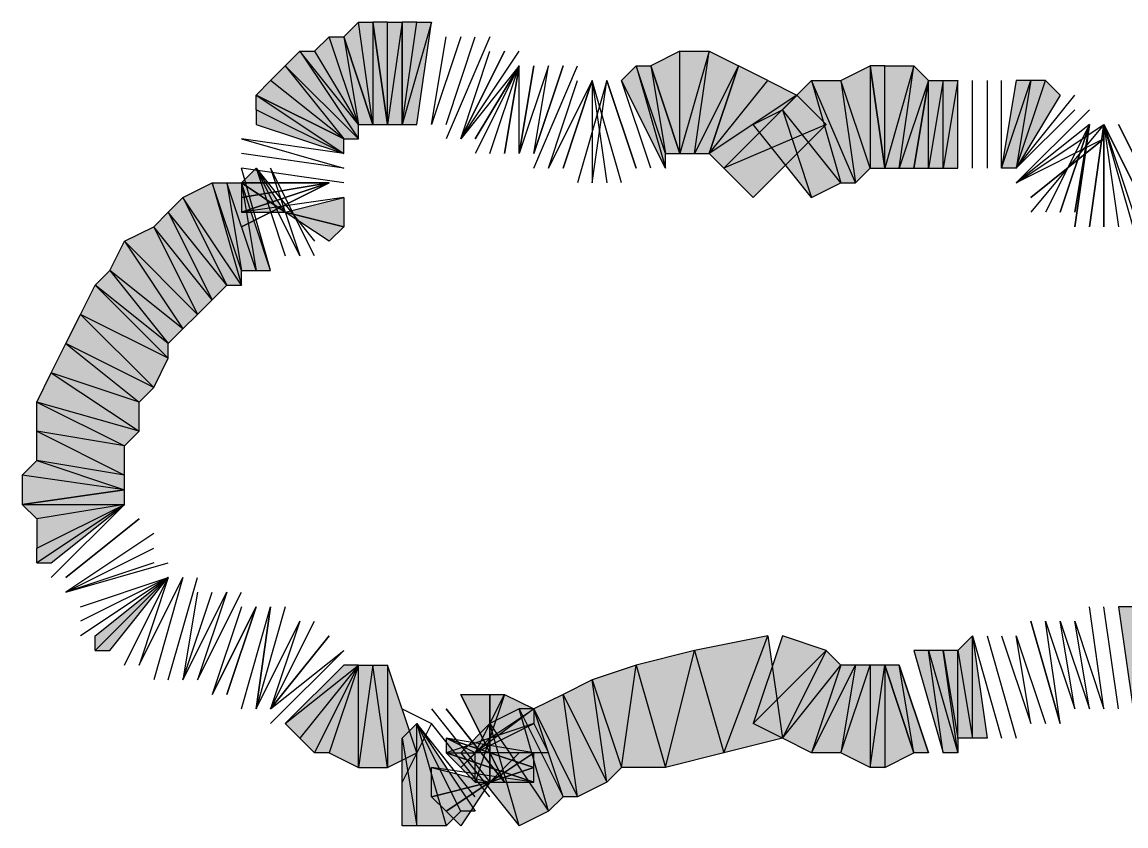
# Model space of a CAD drawing. Header units: millimetres. Extents: x 658 to 813, y 806 to 883.
# Drawn here: x 787.4506 to 787.6802, y 862.4419 to 862.6091 of the extents above; entities that cross this region are included whole.
import ezdxf

# ---------------------------------------------------------------- set-up
doc = ezdxf.new("R2010")
doc.units = ezdxf.units.MM
doc.header["$LTSCALE"] = 0.1
doc.linetypes.add('atContinuous2', pattern=[0])
for name, color, linetype in [('PANTAI', 7, 'Continuous'), ('pantai1', 7, 'Continuous'), ('zat_Mask_solid', 7, 'Continuous')]:
    doc.layers.add(name, color=color, linetype=linetype)

msp = doc.modelspace()

# ---------------------------------------------------------------- hatches: boundary and pattern name
at = {"layer": 'pantai1'}
h = msp.add_hatch(color=7, dxfattribs=at)
h.paths.add_polyline_path([(787.52359, 862.60914), (787.52359, 862.58786), (787.52055, 862.60914)], flags=17)
h.paths.add_polyline_path([(787.52359, 862.58786), (787.52055, 862.60914), (787.51751, 862.6061)])
for points in [[(787.52663, 862.58786), (787.52359, 862.60914), (787.52359, 862.58786)], [(787.52359, 862.58786), (787.51751, 862.6061), (787.52055, 862.58786)], [(787.52055, 862.58786), (787.50839, 862.60306), (787.51143, 862.60306)], [(787.58743, 862.58178), (787.58135, 862.60002), (787.58439, 862.58178)], [(787.59351, 862.58178), (787.60567, 862.59698), (787.59959, 862.60002)], [(787.62695, 862.60002), (787.62695, 862.57874), (787.62087, 862.59698)], [(787.62999, 862.57874), (787.62695, 862.60002), (787.62695, 862.57874)], [(787.61175, 862.59394), (787.59351, 862.58178), (787.60567, 862.59698)], [(787.62695, 862.57874), (787.62087, 862.59698), (787.62391, 862.5757)], [(787.59655, 862.57874), (787.61175, 862.59394), (787.59351, 862.58178)], [(787.61783, 862.58786), (787.59655, 862.57874), (787.61175, 862.59394)], [(787.60263, 862.57266), (787.61783, 862.58786), (787.59655, 862.57874)], [(787.50535, 862.56962), (787.49623, 862.5757), (787.49623, 862.56962)], [(787.50231, 862.55746), (787.49623, 862.5757), (787.49927, 862.55746)], [(787.50535, 862.56962), (787.51751, 862.57266), (787.51751, 862.56658)], [(787.50535, 862.56962), (787.51751, 862.56658), (787.51447, 862.56354)], [(787.47191, 862.51186), (787.45063, 862.50882), (787.47191, 862.50882)], [(787.45063, 862.50882), (787.47191, 862.50882), (787.45367, 862.50578)], [(787.47191, 862.50882), (787.45367, 862.50578), (787.45367, 862.4997)], [(787.67863, 862.48754), (787.68167, 862.46626), (787.68167, 862.48754)], [(787.60871, 862.48146), (787.60263, 862.46322), (787.61783, 862.47842)], [(787.60263, 862.46322), (787.61783, 862.47842), (787.60871, 862.46018)], [(787.61783, 862.47842), (787.60871, 862.46018), (787.62087, 862.47538)], [(787.63607, 862.47842), (787.64215, 862.45714), (787.63911, 862.47842)], [(787.53271, 862.45714), (787.52663, 862.47538), (787.52663, 862.4541)], [(787.60871, 862.46018), (787.62087, 862.47538), (787.61479, 862.45714)], [(787.54791, 862.45714), (787.54183, 862.4693), (787.54791, 862.4693)], [(787.54791, 862.46018), (787.54791, 862.4693), (787.55095, 862.4693)], [(787.53271, 862.46322), (787.54487, 862.44498), (787.54183, 862.44498)], [(787.54487, 862.45714), (787.55703, 862.46322), (787.56007, 862.45714)], [(787.52967, 862.46018), (787.53271, 862.44194), (787.52967, 862.44194)], [(787.54791, 862.46018), (787.53879, 862.45714), (787.54183, 862.4541)], [(787.54791, 862.46018), (787.54487, 862.45106), (787.54791, 862.45106)], [(787.54487, 862.45714), (787.54183, 862.4541), (787.54487, 862.45106)], [(787.54791, 862.45714), (787.54791, 862.45106), (787.55095, 862.45106)], [(787.54791, 862.45106), (787.53575, 862.44802), (787.53575, 862.4541)], [(787.54791, 862.45106), (787.55703, 862.45106), (787.55703, 862.4541)], [(787.54791, 862.45106), (787.53879, 862.44498), (787.53575, 862.44802)], [(787.54791, 862.45106), (787.54183, 862.44194), (787.53879, 862.44498)]]:
    msp.add_hatch(color=7, dxfattribs=at).paths.add_polyline_path(points)
h = msp.add_hatch(color=7, dxfattribs=at)
h.paths.add_polyline_path([(787.52967, 862.58786), (787.52967, 862.60914), (787.52663, 862.58786)], flags=17)
h.paths.add_polyline_path([(787.52967, 862.60914), (787.52663, 862.58786), (787.52663, 862.60914)], flags=17)
h = msp.add_hatch(color=7, dxfattribs=at)
h.paths.add_polyline_path([(787.53271, 862.58786), (787.53575, 862.60914), (787.52967, 862.58786)], flags=17)
h.paths.add_polyline_path([(787.53575, 862.60914), (787.52967, 862.58786), (787.53271, 862.60914)], flags=17)
h.paths.add_polyline_path([(787.52967, 862.58786), (787.53271, 862.60914), (787.52967, 862.60914)], flags=0)
h = msp.add_hatch(color=7, dxfattribs=at)
h.paths.add_polyline_path([(787.51751, 862.6061), (787.52055, 862.58786), (787.51447, 862.6061)], flags=17)
h.paths.add_polyline_path([(787.52055, 862.58786), (787.51447, 862.6061), (787.51143, 862.60306)])
h = msp.add_hatch(color=7, dxfattribs=at)
h.paths.add_polyline_path([(787.52055, 862.58786), (787.50839, 862.60306), (787.52055, 862.58482)], flags=17)
h.paths.add_polyline_path([(787.50839, 862.60306), (787.52055, 862.58482), (787.50535, 862.60002)])
h.paths.add_polyline_path([(787.52055, 862.58482), (787.50535, 862.60002), (787.51751, 862.58482)], flags=17)
h = msp.add_hatch(color=7, dxfattribs=at)
h.paths.add_polyline_path([(787.59047, 862.58178), (787.59351, 862.60306), (787.58743, 862.58178)], flags=17)
h.paths.add_polyline_path([(787.59351, 862.60306), (787.58743, 862.58178), (787.58743, 862.60306)], flags=17)
h = msp.add_hatch(color=7, dxfattribs=at)
h.paths.add_polyline_path([(787.59351, 862.58178), (787.59959, 862.60002), (787.59047, 862.58178)], flags=17)
h.paths.add_polyline_path([(787.59959, 862.60002), (787.59047, 862.58178), (787.59351, 862.60306)])
h = msp.add_hatch(color=7, dxfattribs=at)
h.paths.add_polyline_path([(787.58135, 862.60002), (787.58439, 862.58178), (787.57831, 862.60002)], flags=16)
h.paths.add_polyline_path([(787.58439, 862.58178), (787.57831, 862.60002), (787.58439, 862.57874)], flags=17)
h.paths.add_polyline_path([(787.57831, 862.60002), (787.58439, 862.57874), (787.57527, 862.59698)])
h = msp.add_hatch(color=7, dxfattribs=at)
h.paths.add_polyline_path([(787.63303, 862.57874), (787.63607, 862.60002), (787.62999, 862.57874)], flags=17)
h.paths.add_polyline_path([(787.63607, 862.60002), (787.62999, 862.57874), (787.62999, 862.60002)], flags=17)
h = msp.add_hatch(color=7, dxfattribs=at)
h.paths.add_polyline_path([(787.63607, 862.57874), (787.63911, 862.59698), (787.63303, 862.57874)], flags=17)
h.paths.add_polyline_path([(787.63911, 862.59698), (787.63303, 862.57874), (787.63607, 862.60002)])
h = msp.add_hatch(color=7, dxfattribs=at)
h.paths.add_polyline_path([(787.62087, 862.59698), (787.62391, 862.5757), (787.61479, 862.59698)], flags=17)
h.paths.add_polyline_path([(787.62391, 862.5757), (787.61479, 862.59698), (787.62087, 862.5757)], flags=17)
h = msp.add_hatch(color=7, dxfattribs=at)
h.paths.add_polyline_path([(787.64215, 862.57874), (787.64215, 862.59698), (787.63911, 862.57874)], flags=17)
h.paths.add_polyline_path([(787.64215, 862.59698), (787.63911, 862.57874), (787.63911, 862.59698)], flags=17)
h = msp.add_hatch(color=7, dxfattribs=at)
h.paths.add_polyline_path([(787.64519, 862.57874), (787.64519, 862.59698), (787.64215, 862.57874)], flags=17)
h.paths.add_polyline_path([(787.64519, 862.59698), (787.64215, 862.57874), (787.64215, 862.59698)], flags=17)
h = msp.add_hatch(color=7, dxfattribs=at)
h.paths.add_polyline_path([(787.65735, 862.59698), (787.65431, 862.57874), (787.66039, 862.59698)], flags=16)
h.paths.add_polyline_path([(787.65431, 862.57874), (787.66039, 862.59698), (787.65735, 862.57874)])
h = msp.add_hatch(color=7, dxfattribs=at)
h.paths.add_polyline_path([(787.66039, 862.59698), (787.65735, 862.57874), (787.66343, 862.59698)], flags=16)
h.paths.add_polyline_path([(787.65735, 862.57874), (787.66343, 862.59698), (787.66647, 862.59394)])
h = msp.add_hatch(color=7, dxfattribs=at)
h.paths.add_polyline_path([(787.51751, 862.58482), (787.49927, 862.59394), (787.51751, 862.58178)], flags=17)
h.paths.add_polyline_path([(787.49927, 862.59394), (787.51751, 862.58178), (787.49927, 862.5909)], flags=17)
h.paths.add_polyline_path([(787.51751, 862.58178), (787.49927, 862.5909), (787.49927, 862.58786)], flags=0)
h = msp.add_hatch(color=7, dxfattribs=at)
h.paths.add_polyline_path([(787.49319, 862.5757), (787.49623, 862.55746), (787.49015, 862.5757)], flags=16)
h.paths.add_polyline_path([(787.49623, 862.55746), (787.49015, 862.5757), (787.49623, 862.55442)], flags=17)
h.paths.add_polyline_path([(787.49015, 862.5757), (787.49623, 862.55442), (787.48407, 862.57266)])
h.paths.add_polyline_path([(787.49623, 862.55442), (787.48407, 862.57266), (787.49319, 862.55442)], flags=17)
h = msp.add_hatch(color=7, dxfattribs=at)
h.paths.add_polyline_path([(787.49623, 862.5757), (787.49927, 862.55746), (787.49319, 862.5757)], flags=17)
h.paths.add_polyline_path([(787.49927, 862.55746), (787.49319, 862.5757), (787.49623, 862.55746)], flags=17)
h = msp.add_hatch(color=7, dxfattribs=at)
h.paths.add_polyline_path([(787.48103, 862.54226), (787.46583, 862.55442), (787.48103, 862.53922)], flags=17)
h.paths.add_polyline_path([(787.46583, 862.55442), (787.48103, 862.53922), (787.46279, 862.54834)])
h = msp.add_hatch(color=7, dxfattribs=at)
h.paths.add_polyline_path([(787.47495, 862.5301), (787.45671, 862.53618), (787.47495, 862.52402)], flags=17)
h.paths.add_polyline_path([(787.45671, 862.53618), (787.47495, 862.52402), (787.45367, 862.5301)])
h = msp.add_hatch(color=7, dxfattribs=at)
h.paths.add_polyline_path([(787.47495, 862.52402), (787.45367, 862.5301), (787.47191, 862.52098)])
h.paths.add_polyline_path([(787.45367, 862.5301), (787.47191, 862.52098), (787.45367, 862.52402)], flags=17)
h = msp.add_hatch(color=7, dxfattribs=at)
h.paths.add_polyline_path([(787.47191, 862.52098), (787.45367, 862.52402), (787.47191, 862.5149)], flags=17)
h.paths.add_polyline_path([(787.45367, 862.52402), (787.47191, 862.5149), (787.45367, 862.51794)], flags=17)
h = msp.add_hatch(color=7, dxfattribs=at)
h.paths.add_polyline_path([(787.47191, 862.5149), (787.45367, 862.51794), (787.47191, 862.51186)], flags=17)
h.paths.add_polyline_path([(787.45367, 862.51794), (787.47191, 862.51186), (787.45063, 862.5149)])
h = msp.add_hatch(color=7, dxfattribs=at)
h.paths.add_polyline_path([(787.45671, 862.49666), (787.47191, 862.50882), (787.45367, 862.49666)], flags=17)
h.paths.add_polyline_path([(787.47191, 862.50882), (787.45367, 862.49666), (787.45367, 862.4997)], flags=17)
h = msp.add_hatch(color=7, dxfattribs=at)
h.paths.add_polyline_path([(787.46887, 862.47842), (787.48103, 862.49362), (787.46583, 862.47842)], flags=17)
h.paths.add_polyline_path([(787.48103, 862.49362), (787.46583, 862.47842), (787.46583, 862.48146)], flags=17)
h = msp.add_hatch(color=7, dxfattribs=at)
h.paths.add_polyline_path([(787.64519, 862.46018), (787.64519, 862.47842), (787.64823, 862.46018)], flags=16)
h.paths.add_polyline_path([(787.64519, 862.47842), (787.64823, 862.46018), (787.64823, 862.48146)])
h = msp.add_hatch(color=7, dxfattribs=at)
h.paths.add_polyline_path([(787.64215, 862.45714), (787.63911, 862.47842), (787.64519, 862.45714)], flags=16)
h.paths.add_polyline_path([(787.63911, 862.47842), (787.64519, 862.45714), (787.64215, 862.47842)])
h.paths.add_polyline_path([(787.64519, 862.45714), (787.64215, 862.47842), (787.64519, 862.46018)], flags=0)
h.paths.add_polyline_path([(787.64215, 862.47842), (787.64519, 862.46018), (787.64519, 862.47842)], flags=0)
h = msp.add_hatch(color=7, dxfattribs=at)
h.paths.add_polyline_path([(787.51751, 862.47538), (787.50535, 862.46322), (787.52055, 862.47538)], flags=16)
h.paths.add_polyline_path([(787.50535, 862.46322), (787.52055, 862.47538), (787.50839, 862.46018)])
h = msp.add_hatch(color=7, dxfattribs=at)
h.paths.add_polyline_path([(787.52663, 862.47538), (787.52663, 862.4541), (787.52359, 862.47538)], flags=17)
h.paths.add_polyline_path([(787.52663, 862.4541), (787.52359, 862.47538), (787.52055, 862.4541)])
h.paths.add_polyline_path([(787.52359, 862.47538), (787.52055, 862.4541), (787.52055, 862.47538)], flags=17)
h = msp.add_hatch(color=7, dxfattribs=at)
h.paths.add_polyline_path([(787.62087, 862.47538), (787.61479, 862.45714), (787.62391, 862.47538)], flags=16)
h.paths.add_polyline_path([(787.61479, 862.45714), (787.62391, 862.47538), (787.62087, 862.45714)])
h = msp.add_hatch(color=7, dxfattribs=at)
h.paths.add_polyline_path([(787.62391, 862.47538), (787.62087, 862.45714), (787.62695, 862.47538)], flags=16)
h.paths.add_polyline_path([(787.62087, 862.45714), (787.62695, 862.47538), (787.62695, 862.4541)])
h = msp.add_hatch(color=7, dxfattribs=at)
h.paths.add_polyline_path([(787.62695, 862.47538), (787.62695, 862.4541), (787.62999, 862.47538)], flags=16)
h.paths.add_polyline_path([(787.62695, 862.4541), (787.62999, 862.47538), (787.62999, 862.4541)])
h = msp.add_hatch(color=7, dxfattribs=at)
h.paths.add_polyline_path([(787.62999, 862.47538), (787.63607, 862.45714), (787.63303, 862.47538)])
h.paths.add_polyline_path([(787.63607, 862.45714), (787.63303, 862.47538), (787.63911, 862.45714)])
h = msp.add_hatch(color=7, dxfattribs=at)
h.paths.add_polyline_path([(787.56311, 862.44802), (787.55703, 862.46626), (787.56615, 862.44802)], flags=16)
h.paths.add_polyline_path([(787.55703, 862.46626), (787.56615, 862.44802), (787.56311, 862.4693)])
h = msp.add_hatch(color=7, dxfattribs=at)
h.paths.add_polyline_path([(787.56007, 862.44498), (787.55399, 862.46626), (787.56311, 862.44802)])
h.paths.add_polyline_path([(787.55399, 862.46626), (787.56311, 862.44802), (787.55703, 862.46626)], flags=17)
h = msp.add_hatch(color=7, dxfattribs=at)
h.paths.add_polyline_path([(787.53271, 862.44194), (787.53271, 862.46322), (787.53879, 862.44194)], flags=16)
h.paths.add_polyline_path([(787.53271, 862.46322), (787.53879, 862.44194), (787.54183, 862.44498)])
at = {"layer": 'zat_Mask_solid'}
for points in [[(787.52663, 862.58786), (787.52663, 862.60914), (787.52359, 862.60914)], [(787.58743, 862.58178), (787.58743, 862.60306), (787.58135, 862.60002)], [(787.50535, 862.60002), (787.51751, 862.58482), (787.50231, 862.59698)], [(787.62999, 862.57874), (787.62999, 862.60002), (787.62695, 862.60002)], [(787.51751, 862.58482), (787.50231, 862.59698), (787.49927, 862.59394)], [(787.61479, 862.59698), (787.62087, 862.5757), (787.60871, 862.5909)], [(787.63911, 862.57874), (787.63911, 862.59698), (787.63607, 862.57874)], [(787.60871, 862.5909), (787.61479, 862.57266), (787.60263, 862.58786)], [(787.62087, 862.5757), (787.60871, 862.5909), (787.61479, 862.57266)], [(787.50535, 862.56962), (787.49927, 862.57874), (787.49623, 862.5757)], [(787.48407, 862.57266), (787.49319, 862.55442), (787.48103, 862.56962)], [(787.48103, 862.56962), (787.49015, 862.55138), (787.47799, 862.56658)], [(787.49319, 862.55442), (787.48103, 862.56962), (787.49015, 862.55138)], [(787.47799, 862.56658), (787.48711, 862.54834), (787.47191, 862.56354)], [(787.49015, 862.55138), (787.47799, 862.56658), (787.48711, 862.54834)], [(787.47191, 862.56354), (787.48407, 862.5453), (787.46887, 862.55746)], [(787.48711, 862.54834), (787.47191, 862.56354), (787.48407, 862.5453)], [(787.46887, 862.55746), (787.48103, 862.54226), (787.46583, 862.55442)], [(787.48407, 862.5453), (787.46887, 862.55746), (787.48103, 862.54226)], [(787.46279, 862.54834), (787.47799, 862.53314), (787.45975, 862.54226)], [(787.48103, 862.53922), (787.46279, 862.54834), (787.47799, 862.53314)], [(787.45975, 862.54226), (787.47495, 862.5301), (787.45671, 862.53618)], [(787.47799, 862.53314), (787.45975, 862.54226), (787.47495, 862.5301)], [(787.47191, 862.51186), (787.45063, 862.5149), (787.45063, 862.50882)], [(787.59047, 862.47842), (787.59655, 862.45714), (787.60567, 862.48146)], [(787.59655, 862.45714), (787.60567, 862.48146), (787.60871, 862.46018)], [(787.64823, 862.46018), (787.64823, 862.48146), (787.65127, 862.46018)], [(787.57831, 862.47538), (787.58439, 862.4541), (787.59047, 862.47842)], [(787.58439, 862.4541), (787.59047, 862.47842), (787.59655, 862.45714)], [(787.52055, 862.47538), (787.50839, 862.46018), (787.51143, 862.45714)], [(787.52055, 862.47538), (787.51447, 862.45714), (787.51143, 862.45714)], [(787.52055, 862.4541), (787.52055, 862.47538), (787.51447, 862.45714)], [(787.56919, 862.47234), (787.57527, 862.4541), (787.57831, 862.47538)], [(787.57527, 862.4541), (787.57831, 862.47538), (787.58439, 862.4541)], [(787.62999, 862.47538), (787.62999, 862.4541), (787.63607, 862.45714)], [(787.56311, 862.4693), (787.57223, 862.45106), (787.56919, 862.47234)], [(787.57223, 862.45106), (787.56919, 862.47234), (787.57527, 862.4541)], [(787.54487, 862.45714), (787.55095, 862.4693), (787.55703, 862.46626)], [(787.56615, 862.44802), (787.56311, 862.4693), (787.57223, 862.45106)], [(787.54791, 862.46018), (787.55703, 862.46626), (787.55703, 862.46322)], [(787.54791, 862.46322), (787.56007, 862.44498), (787.55399, 862.46626)], [(787.52967, 862.46018), (787.53271, 862.44194), (787.53271, 862.46322)], [(787.54183, 862.45714), (787.55399, 862.44194), (787.54791, 862.46322)], [(787.55399, 862.44194), (787.54791, 862.46322), (787.56007, 862.44498)], [(787.54487, 862.45714), (787.53879, 862.46018), (787.53879, 862.45714)], [(787.54791, 862.45106), (787.55703, 862.4541), (787.55703, 862.45714)], [(787.54791, 862.45106), (787.55703, 862.45714), (787.55399, 862.45714)]]:
    msp.add_hatch(color=7, dxfattribs=at).paths.add_polyline_path(points)

# ---------------------------------------------------------------- linework, layer by layer
at = {"layer": 'PANTAI', "color": 7}
msp.add_lwpolyline([(787.52967, 862.46626), (787.53575, 862.46322), (787.52967, 862.45106)], dxfattribs=at)
at = {"layer": 'pantai1', "color": 7, "linetype": 'atContinuous2'}
for p, q in [((787.47191, 862.50882), (787.45367, 862.49666)), ((787.47191, 862.50882), (787.45367, 862.49666)), ((787.45367, 862.4997), (787.47191, 862.50882)), ((787.45671, 862.49666), (787.47191, 862.50882)), ((787.45367, 862.49666), (787.45367, 862.4997)), ((787.45367, 862.49666), (787.45671, 862.49666)), ((787.48103, 862.49362), (787.46583, 862.47842)), ((787.48103, 862.49362), (787.46583, 862.47842)), ((787.46583, 862.48146), (787.48103, 862.49362)), ((787.46887, 862.47842), (787.48103, 862.49362)), ((787.46583, 862.47842), (787.46583, 862.48146)), ((787.46583, 862.47842), (787.46887, 862.47842)), ((787.62999, 862.47538), (787.63607, 862.45714)), ((787.63303, 862.47538), (787.62999, 862.47538)), ((787.63607, 862.45714), (787.63303, 862.47538)), ((787.63607, 862.45714), (787.63303, 862.47538)), ((787.63303, 862.47538), (787.63911, 862.45714)), ((787.63911, 862.45714), (787.63607, 862.45714))]:
    msp.add_line(p, q, dxfattribs=at)
at = {"layer": 'pantai1', "color": 7}
for points in [[(787.52359, 862.58786), (787.52055, 862.60914), (787.51751, 862.6061), (787.52359, 862.58786)], [(787.52359, 862.60914), (787.52359, 862.58786), (787.52055, 862.60914), (787.52359, 862.60914)], [(787.52663, 862.58786), (787.52663, 862.60914), (787.52359, 862.60914), (787.52663, 862.58786)], [(787.52663, 862.58786), (787.52359, 862.60914), (787.52359, 862.58786), (787.52663, 862.58786)], [(787.52967, 862.58786), (787.52967, 862.60914), (787.52663, 862.58786), (787.52967, 862.58786)], [(787.52967, 862.60914), (787.52663, 862.58786), (787.52663, 862.60914), (787.52967, 862.60914)], [(787.53271, 862.58786), (787.53575, 862.60914), (787.52967, 862.58786), (787.53271, 862.58786)], [(787.53575, 862.60914), (787.52967, 862.58786), (787.53271, 862.60914), (787.53575, 862.60914)], [(787.52967, 862.58786), (787.53271, 862.60914), (787.52967, 862.60914), (787.52967, 862.58786)], [(787.53271, 862.58786), (787.53575, 862.60914)], [(787.52055, 862.58786), (787.51447, 862.6061), (787.51143, 862.60306), (787.52055, 862.58786)], [(787.51751, 862.6061), (787.52055, 862.58786), (787.51447, 862.6061), (787.51751, 862.6061)], [(787.52359, 862.58786), (787.51751, 862.6061), (787.52055, 862.58786), (787.52359, 862.58786)], [(787.54183, 862.6061), (787.53575, 862.58786), (787.53879, 862.6061)], [(787.54791, 862.6061), (787.53879, 862.58482)], [(787.53879, 862.58786), (787.54487, 862.6061)], [(787.50839, 862.60306), (787.52055, 862.58482), (787.50535, 862.60002), (787.50839, 862.60306)], [(787.52055, 862.58786), (787.50839, 862.60306), (787.51143, 862.60306), (787.52055, 862.58786)], [(787.52055, 862.58786), (787.50839, 862.60306), (787.52055, 862.58482), (787.52055, 862.58786)], [(787.55399, 862.60002), (787.54487, 862.58482), (787.55399, 862.60002), (787.54183, 862.58482), (787.55399, 862.60306)], [(787.54183, 862.58482), (787.55095, 862.60306), (787.54183, 862.58482), (787.54791, 862.60306)], [(787.58743, 862.58178), (787.58743, 862.60306), (787.58135, 862.60002), (787.58743, 862.58178)], [(787.59047, 862.58178), (787.59351, 862.60306), (787.58743, 862.58178), (787.59047, 862.58178)], [(787.59351, 862.60306), (787.58743, 862.58178), (787.58743, 862.60306), (787.59351, 862.60306)], [(787.59959, 862.60002), (787.59047, 862.58178), (787.59351, 862.60306), (787.59959, 862.60002)], [(787.50535, 862.60002), (787.51751, 862.58482), (787.50231, 862.59698), (787.50535, 862.60002)], [(787.52055, 862.58482), (787.50535, 862.60002), (787.51751, 862.58482), (787.52055, 862.58482)], [(787.54791, 862.58178), (787.55399, 862.60002), (787.54487, 862.58178)], [(787.55703, 862.58178), (787.56311, 862.60002), (787.55703, 862.58178), (787.56007, 862.60002), (787.55399, 862.58178), (787.55703, 862.60002), (787.55399, 862.58178), (787.55399, 862.60002), (787.55095, 862.58178), (787.55399, 862.60002), (787.55095, 862.58178)], [(787.55703, 862.57874), (787.56615, 862.60002)], [(787.57831, 862.60002), (787.58439, 862.57874), (787.57527, 862.59698), (787.57831, 862.60002)], [(787.58135, 862.60002), (787.58439, 862.58178), (787.57831, 862.60002), (787.58135, 862.60002)], [(787.58439, 862.58178), (787.57831, 862.60002), (787.58439, 862.57874), (787.58439, 862.58178)], [(787.58743, 862.58178), (787.58135, 862.60002), (787.58439, 862.58178), (787.58743, 862.58178)], [(787.59351, 862.58178), (787.59959, 862.60002), (787.59047, 862.58178), (787.59351, 862.58178)], [(787.59351, 862.58178), (787.60567, 862.59698), (787.59959, 862.60002), (787.59351, 862.58178)], [(787.62695, 862.60002), (787.62695, 862.57874), (787.62087, 862.59698), (787.62695, 862.60002)], [(787.62999, 862.57874), (787.62999, 862.60002), (787.62695, 862.60002), (787.62999, 862.57874)], [(787.62999, 862.57874), (787.62695, 862.60002), (787.62695, 862.57874), (787.62999, 862.57874)], [(787.63303, 862.57874), (787.63607, 862.60002), (787.62999, 862.57874), (787.63303, 862.57874)], [(787.63607, 862.60002), (787.62999, 862.57874), (787.62999, 862.60002), (787.63607, 862.60002)], [(787.63911, 862.59698), (787.63303, 862.57874), (787.63607, 862.60002), (787.63911, 862.59698)], [(787.51751, 862.58482), (787.50231, 862.59698), (787.49927, 862.59394), (787.51751, 862.58482)], [(787.56919, 862.59698), (787.56007, 862.57874), (787.56615, 862.59698)], [(787.56919, 862.59698), (787.56311, 862.57874), (787.56919, 862.59698), (787.56311, 862.57874)], [(787.56919, 862.59698), (787.56919, 862.5757), (787.57223, 862.59698), (787.56615, 862.5757)], [(787.57527, 862.5757), (787.56919, 862.59698), (787.57223, 862.5757)], [(787.57831, 862.57874), (787.57223, 862.59698), (787.57831, 862.57874)], [(787.58135, 862.57874), (787.57527, 862.59698)], [(787.61175, 862.59394), (787.59351, 862.58178), (787.60567, 862.59698), (787.61175, 862.59394)], [(787.61479, 862.59698), (787.62087, 862.5757), (787.60871, 862.5909), (787.61479, 862.59698)], [(787.62087, 862.59698), (787.62391, 862.5757), (787.61479, 862.59698), (787.62087, 862.59698)], [(787.62391, 862.5757), (787.61479, 862.59698), (787.62087, 862.5757), (787.62391, 862.5757)], [(787.62695, 862.57874), (787.62087, 862.59698), (787.62391, 862.5757), (787.62695, 862.57874)], [(787.63607, 862.57874), (787.63911, 862.59698), (787.63303, 862.57874), (787.63607, 862.57874)], [(787.63911, 862.57874), (787.63911, 862.59698), (787.63607, 862.57874), (787.63911, 862.57874)], [(787.64215, 862.57874), (787.64215, 862.59698), (787.63911, 862.57874), (787.64215, 862.57874)], [(787.64215, 862.59698), (787.63911, 862.57874), (787.63911, 862.59698), (787.64215, 862.59698)], [(787.64519, 862.57874), (787.64519, 862.59698), (787.64215, 862.57874), (787.64519, 862.57874)], [(787.64519, 862.59698), (787.64215, 862.57874), (787.64215, 862.59698), (787.64519, 862.59698)], [(787.64519, 862.57874), (787.64519, 862.59698)], [(787.64823, 862.57874), (787.64823, 862.59698)], [(787.65127, 862.59698), (787.65127, 862.57874)], [(787.65735, 862.59698), (787.65431, 862.57874), (787.66039, 862.59698), (787.65735, 862.59698)], [(787.65431, 862.57874), (787.66039, 862.59698), (787.65735, 862.57874), (787.65431, 862.57874)], [(787.65735, 862.59698), (787.65431, 862.57874), (787.65431, 862.59698)], [(787.66039, 862.59698), (787.65735, 862.57874), (787.66343, 862.59698), (787.66039, 862.59698)], [(787.65735, 862.57874), (787.66343, 862.59698), (787.66647, 862.59394), (787.65735, 862.57874)], [(787.51751, 862.58482), (787.49927, 862.59394), (787.51751, 862.58178), (787.51751, 862.58482)], [(787.49927, 862.59394), (787.51751, 862.58178), (787.49927, 862.5909), (787.49927, 862.59394)], [(787.59655, 862.57874), (787.61175, 862.59394), (787.59351, 862.58178), (787.59655, 862.57874)], [(787.61783, 862.58786), (787.59655, 862.57874), (787.61175, 862.59394), (787.61783, 862.58786)], [(787.66951, 862.5909), (787.65735, 862.57874), (787.66951, 862.59394)], [(787.51751, 862.58178), (787.49927, 862.5909), (787.49927, 862.58786), (787.51751, 862.58178)], [(787.60871, 862.5909), (787.61479, 862.57266), (787.60263, 862.58786), (787.60871, 862.5909)], [(787.62087, 862.5757), (787.60871, 862.5909), (787.61479, 862.57266), (787.62087, 862.5757)], [(787.67255, 862.58786), (787.65735, 862.5757), (787.67255, 862.5909)], [(787.60263, 862.57266), (787.61783, 862.58786), (787.59655, 862.57874), (787.60263, 862.57266)], [(787.67559, 862.58482), (787.66039, 862.57266), (787.67559, 862.58482), (787.65735, 862.5757), (787.67559, 862.58786)], [(787.67559, 862.58786), (787.66039, 862.56962)], [(787.67255, 862.58786), (787.66951, 862.56658), (787.67255, 862.58786), (787.66951, 862.56962), (787.67255, 862.58786), (787.66647, 862.56962), (787.67255, 862.58786), (787.66343, 862.56962)], [(787.67559, 862.58786), (787.67559, 862.56658), (787.67559, 862.58786), (787.67255, 862.56658), (787.67559, 862.58786)], [(787.67559, 862.58786), (787.68471, 862.56962), (787.67559, 862.58786), (787.68167, 862.56962)], [(787.68167, 862.56658), (787.67559, 862.58786), (787.67863, 862.56658)], [(787.67863, 862.58786), (787.68775, 862.56962), (787.67863, 862.58786)], [(787.51751, 862.58178), (787.49623, 862.58482), (787.51751, 862.57874), (787.49623, 862.58178)], [(787.51751, 862.5757), (787.49623, 862.57874)], [(787.50535, 862.56962), (787.49927, 862.57874), (787.49623, 862.5757), (787.50535, 862.56962)], [(787.50231, 862.55746), (787.49623, 862.57874)], [(787.49927, 862.57874), (787.51143, 862.56354)], [(787.51143, 862.5605), (787.50231, 862.57874), (787.50839, 862.5605), (787.49927, 862.57874), (787.50535, 862.5605)], [(787.49015, 862.5757), (787.49623, 862.55442), (787.48407, 862.57266), (787.49015, 862.5757)], [(787.49319, 862.5757), (787.49623, 862.55746), (787.49015, 862.5757), (787.49319, 862.5757)], [(787.49623, 862.55746), (787.49015, 862.5757), (787.49623, 862.55442), (787.49623, 862.55746)], [(787.49623, 862.5757), (787.49927, 862.55746), (787.49319, 862.5757), (787.49623, 862.5757)], [(787.49927, 862.55746), (787.49319, 862.5757), (787.49623, 862.55746), (787.49927, 862.55746)], [(787.51447, 862.5757), (787.49623, 862.5757), (787.51447, 862.5757), (787.49623, 862.57266), (787.51447, 862.5757), (787.49623, 862.56962), (787.51447, 862.5757), (787.49623, 862.56658), (787.51447, 862.5757)], [(787.50535, 862.56962), (787.49623, 862.5757), (787.49623, 862.56962), (787.50535, 862.56962)], [(787.50231, 862.55746), (787.49623, 862.5757), (787.49927, 862.55746), (787.50231, 862.55746)], [(787.48407, 862.57266), (787.49319, 862.55442), (787.48103, 862.56962), (787.48407, 862.57266)], [(787.49623, 862.55442), (787.48407, 862.57266), (787.49319, 862.55442), (787.49623, 862.55442)], [(787.51751, 862.57266), (787.49623, 862.56962)], [(787.50535, 862.56962), (787.51751, 862.57266), (787.51751, 862.56658), (787.50535, 862.56962)], [(787.48103, 862.56962), (787.49015, 862.55138), (787.47799, 862.56658), (787.48103, 862.56962)], [(787.49319, 862.55442), (787.48103, 862.56962), (787.49015, 862.55138), (787.49319, 862.55442)], [(787.50535, 862.56962), (787.51751, 862.56658), (787.51447, 862.56354), (787.50535, 862.56962)], [(787.47799, 862.56658), (787.48711, 862.54834), (787.47191, 862.56354), (787.47799, 862.56658)], [(787.49015, 862.55138), (787.47799, 862.56658), (787.48711, 862.54834), (787.49015, 862.55138)], [(787.47191, 862.56354), (787.48407, 862.5453), (787.46887, 862.55746), (787.47191, 862.56354)], [(787.48711, 862.54834), (787.47191, 862.56354), (787.48407, 862.5453), (787.48711, 862.54834)], [(787.46887, 862.55746), (787.48103, 862.54226), (787.46583, 862.55442), (787.46887, 862.55746)], [(787.48407, 862.5453), (787.46887, 862.55746), (787.48103, 862.54226), (787.48407, 862.5453)], [(787.46583, 862.55442), (787.48103, 862.53922), (787.46279, 862.54834), (787.46583, 862.55442)], [(787.48103, 862.54226), (787.46583, 862.55442), (787.48103, 862.53922), (787.48103, 862.54226)], [(787.46279, 862.54834), (787.47799, 862.53314), (787.45975, 862.54226), (787.46279, 862.54834)], [(787.48103, 862.53922), (787.46279, 862.54834), (787.47799, 862.53314), (787.48103, 862.53922)], [(787.45975, 862.54226), (787.47495, 862.5301), (787.45671, 862.53618), (787.45975, 862.54226)], [(787.47799, 862.53314), (787.45975, 862.54226), (787.47495, 862.5301), (787.47799, 862.53314)], [(787.45671, 862.53618), (787.47495, 862.52402), (787.45367, 862.5301), (787.45671, 862.53618)], [(787.47495, 862.5301), (787.45671, 862.53618), (787.47495, 862.52402), (787.47495, 862.5301)], [(787.47495, 862.52402), (787.45367, 862.5301), (787.47191, 862.52098), (787.47495, 862.52402)], [(787.45367, 862.5301), (787.47191, 862.52098), (787.45367, 862.52402), (787.45367, 862.5301)], [(787.47191, 862.52098), (787.45367, 862.52402), (787.47191, 862.5149), (787.47191, 862.52098)], [(787.45367, 862.52402), (787.47191, 862.5149), (787.45367, 862.51794), (787.45367, 862.52402)], [(787.45367, 862.51794), (787.47191, 862.51186), (787.45063, 862.5149), (787.45367, 862.51794)], [(787.47191, 862.5149), (787.45367, 862.51794), (787.47191, 862.51186), (787.47191, 862.5149)], [(787.47191, 862.51186), (787.45063, 862.5149), (787.45063, 862.50882), (787.47191, 862.51186)], [(787.47191, 862.51186), (787.45063, 862.50882), (787.47191, 862.50882), (787.47191, 862.51186)], [(787.45063, 862.50882), (787.47191, 862.50882), (787.45367, 862.50578), (787.45063, 862.50882)], [(787.47191, 862.50882), (787.45367, 862.50578), (787.45367, 862.4997), (787.47191, 862.50882)], [(787.45671, 862.49362), (787.47191, 862.50882)], [(787.47495, 862.50578), (787.45975, 862.49362), (787.47495, 862.50578)], [(787.47799, 862.50274), (787.45975, 862.49058), (787.47799, 862.4997)], [(787.47799, 862.49666), (787.45975, 862.49058), (787.48103, 862.49666)], [(787.46279, 862.48754), (787.48103, 862.49362), (787.46279, 862.4845)], [(787.48103, 862.49362), (787.46279, 862.48146)], [(787.47191, 862.47538), (787.48103, 862.49362), (787.47495, 862.47538), (787.48407, 862.49362), (787.47799, 862.47234)], [(787.48103, 862.47234), (787.48711, 862.49362)], [(787.48711, 862.49058), (787.48407, 862.47234), (787.49015, 862.49058)], [(787.48407, 862.47234), (787.49319, 862.49058), (787.48711, 862.47234), (787.49623, 862.49058)], [(787.49623, 862.48754), (787.49015, 862.4693), (787.49927, 862.48754), (787.49015, 862.4693)], [(787.49927, 862.48754), (787.49319, 862.4693), (787.49927, 862.48754)], [(787.49623, 862.46626), (787.50231, 862.48754), (787.49927, 862.46626), (787.50231, 862.48754)], [(787.50535, 862.48754), (787.49927, 862.46626), (787.50839, 862.4845), (787.50231, 862.46626), (787.51143, 862.4845)], [(787.66647, 862.46322), (787.66039, 862.4845), (787.66647, 862.46322), (787.66343, 862.4845), (787.66951, 862.46626), (787.66647, 862.4845), (787.67255, 862.46626), (787.66951, 862.4845), (787.67559, 862.46626), (787.67255, 862.48754)], [(787.67863, 862.46626), (787.67559, 862.48754)], [(787.67863, 862.48754), (787.68167, 862.46626), (787.68167, 862.48754), (787.67863, 862.48754)], [(787.51447, 862.48146), (787.50231, 862.46626), (787.50231, 862.46626), (787.51447, 862.48146)], [(787.59047, 862.47842), (787.59655, 862.45714), (787.60567, 862.48146), (787.59047, 862.47842)], [(787.59655, 862.45714), (787.60567, 862.48146), (787.60871, 862.46018), (787.59655, 862.45714)], [(787.60871, 862.48146), (787.60263, 862.46322), (787.61783, 862.47842), (787.60871, 862.48146)], [(787.64519, 862.47842), (787.64823, 862.46018), (787.64823, 862.48146), (787.64519, 862.47842)], [(787.64823, 862.46018), (787.64823, 862.48146), (787.65127, 862.46018), (787.64823, 862.46018)], [(787.64823, 862.48146), (787.65431, 862.46018)], [(787.65127, 862.48146), (787.65735, 862.46018)], [(787.65431, 862.48146), (787.66039, 862.46322), (787.65735, 862.48146), (787.66343, 862.46322)], [(787.50231, 862.46626), (787.51751, 862.47842), (787.50231, 862.46322)], [(787.57831, 862.47538), (787.58439, 862.4541), (787.59047, 862.47842), (787.57831, 862.47538)], [(787.58439, 862.4541), (787.59047, 862.47842), (787.59655, 862.45714), (787.58439, 862.4541)], [(787.60263, 862.46322), (787.61783, 862.47842), (787.60871, 862.46018), (787.60263, 862.46322)], [(787.61783, 862.47842), (787.60871, 862.46018), (787.62087, 862.47538), (787.61783, 862.47842)], [(787.63607, 862.47842), (787.64215, 862.45714), (787.63911, 862.47842), (787.63607, 862.47842)], [(787.64215, 862.45714), (787.63911, 862.47842), (787.64519, 862.45714), (787.64215, 862.45714)], [(787.63911, 862.47842), (787.64519, 862.45714), (787.64215, 862.47842), (787.63911, 862.47842)], [(787.64519, 862.45714), (787.64215, 862.47842), (787.64519, 862.46018), (787.64519, 862.45714)], [(787.64215, 862.47842), (787.64519, 862.46018), (787.64519, 862.47842), (787.64215, 862.47842)], [(787.64519, 862.46018), (787.64519, 862.47842), (787.64823, 862.46018), (787.64519, 862.46018)], [(787.51751, 862.47538), (787.50535, 862.46322), (787.52055, 862.47538), (787.51751, 862.47538)], [(787.50535, 862.46322), (787.52055, 862.47538), (787.50839, 862.46018), (787.50535, 862.46322)], [(787.52055, 862.47538), (787.50839, 862.46018), (787.51143, 862.45714), (787.52055, 862.47538)], [(787.52055, 862.47538), (787.51447, 862.45714), (787.51143, 862.45714), (787.52055, 862.47538)], [(787.52055, 862.4541), (787.52055, 862.47538), (787.51447, 862.45714), (787.52055, 862.4541)], [(787.52663, 862.4541), (787.52359, 862.47538), (787.52055, 862.4541), (787.52663, 862.4541)], [(787.52359, 862.47538), (787.52055, 862.4541), (787.52055, 862.47538), (787.52359, 862.47538)], [(787.52663, 862.47538), (787.52663, 862.4541), (787.52359, 862.47538), (787.52663, 862.47538)], [(787.53271, 862.45714), (787.52663, 862.47538), (787.52663, 862.4541), (787.53271, 862.45714)], [(787.56919, 862.47234), (787.57527, 862.4541), (787.57831, 862.47538), (787.56919, 862.47234)], [(787.57527, 862.4541), (787.57831, 862.47538), (787.58439, 862.4541), (787.57527, 862.4541)], [(787.60871, 862.46018), (787.62087, 862.47538), (787.61479, 862.45714), (787.60871, 862.46018)], [(787.62087, 862.47538), (787.61479, 862.45714), (787.62391, 862.47538), (787.62087, 862.47538)], [(787.61479, 862.45714), (787.62391, 862.47538), (787.62087, 862.45714), (787.61479, 862.45714)], [(787.62391, 862.47538), (787.62087, 862.45714), (787.62695, 862.47538), (787.62391, 862.47538)], [(787.62087, 862.45714), (787.62695, 862.47538), (787.62695, 862.4541), (787.62087, 862.45714)], [(787.62695, 862.47538), (787.62695, 862.4541), (787.62999, 862.47538), (787.62695, 862.47538)], [(787.62695, 862.4541), (787.62999, 862.47538), (787.62999, 862.4541), (787.62695, 862.4541)], [(787.62999, 862.47538), (787.62999, 862.4541), (787.63607, 862.45714), (787.62999, 862.47538)], [(787.63911, 862.45714), (787.63303, 862.47538)], [(787.56311, 862.4693), (787.57223, 862.45106), (787.56919, 862.47234), (787.56311, 862.4693)], [(787.57223, 862.45106), (787.56919, 862.47234), (787.57527, 862.4541), (787.57223, 862.45106)], [(787.54183, 862.4693), (787.55095, 862.45106)], [(787.54791, 862.45714), (787.54183, 862.4693), (787.54791, 862.4693), (787.54791, 862.45714)], [(787.54487, 862.45714), (787.55095, 862.4693), (787.55703, 862.46626), (787.54487, 862.45714)], [(787.54791, 862.46018), (787.54791, 862.4693), (787.55095, 862.4693), (787.54791, 862.46018)], [(787.55703, 862.46626), (787.56615, 862.44802), (787.56311, 862.4693), (787.55703, 862.46626)], [(787.56615, 862.44802), (787.56311, 862.4693), (787.57223, 862.45106), (787.56615, 862.44802)], [(787.53575, 862.46626), (787.54791, 862.45106)], [(787.53879, 862.46626), (787.55095, 862.45106), (787.53879, 862.46626)], [(787.54791, 862.46018), (787.55703, 862.46626), (787.55703, 862.46322), (787.54791, 862.46018)], [(787.54791, 862.46322), (787.56007, 862.44498), (787.55399, 862.46626), (787.54791, 862.46322)], [(787.56007, 862.44498), (787.55399, 862.46626), (787.56311, 862.44802), (787.56007, 862.44498)], [(787.55399, 862.46626), (787.56311, 862.44802), (787.55703, 862.46626), (787.55399, 862.46626)], [(787.56311, 862.44802), (787.55703, 862.46626), (787.56615, 862.44802), (787.56311, 862.44802)], [(787.52967, 862.46018), (787.53271, 862.44194), (787.53271, 862.46322), (787.52967, 862.46018)], [(787.53271, 862.44194), (787.53271, 862.46322), (787.53879, 862.44194), (787.53271, 862.44194)], [(787.53271, 862.46322), (787.53879, 862.44194), (787.54183, 862.44498), (787.53271, 862.46322)], [(787.53271, 862.46322), (787.54487, 862.44498), (787.54183, 862.44498), (787.53271, 862.46322)], [(787.54487, 862.44802), (787.53271, 862.46322)], [(787.54791, 862.44802), (787.53575, 862.46322)], [(787.54183, 862.45714), (787.55399, 862.44194), (787.54791, 862.46322), (787.54183, 862.45714)], [(787.54487, 862.45714), (787.55703, 862.46322), (787.56007, 862.45714), (787.54487, 862.45714)], [(787.55399, 862.44194), (787.54791, 862.46322), (787.56007, 862.44498), (787.55399, 862.44194)], [(787.52967, 862.46018), (787.53271, 862.44194), (787.52967, 862.44194), (787.52967, 862.46018)], [(787.54791, 862.46018), (787.53879, 862.45714), (787.54183, 862.4541), (787.54791, 862.46018)], [(787.54487, 862.45714), (787.53879, 862.46018), (787.53879, 862.45714), (787.54487, 862.45714)], [(787.55703, 862.45714), (787.53879, 862.46018), (787.55703, 862.4541), (787.53879, 862.46018)], [(787.54791, 862.46018), (787.54487, 862.45106), (787.54791, 862.45106), (787.54791, 862.46018)], [(787.55703, 862.45106), (787.53879, 862.45714), (787.55703, 862.45106), (787.53575, 862.4541)], [(787.54487, 862.45714), (787.54183, 862.4541), (787.54487, 862.45106), (787.54487, 862.45714)], [(787.54791, 862.45714), (787.54791, 862.45106), (787.55095, 862.45106), (787.54791, 862.45714)], [(787.54791, 862.45106), (787.55703, 862.4541), (787.55703, 862.45714), (787.54791, 862.45106)], [(787.54791, 862.45106), (787.55703, 862.45714), (787.55399, 862.45714), (787.54791, 862.45106)], [(787.54791, 862.45106), (787.53575, 862.44802), (787.53575, 862.4541), (787.54791, 862.45106)], [(787.54791, 862.45106), (787.55703, 862.45106), (787.55703, 862.4541), (787.54791, 862.45106)], [(787.54791, 862.45106), (787.53879, 862.44498), (787.53575, 862.44802), (787.54791, 862.45106)], [(787.54791, 862.45106), (787.54183, 862.44194), (787.53879, 862.44498), (787.54791, 862.45106)]]:
    msp.add_lwpolyline(points, dxfattribs=at)

doc.saveas('drawing.dxf')
